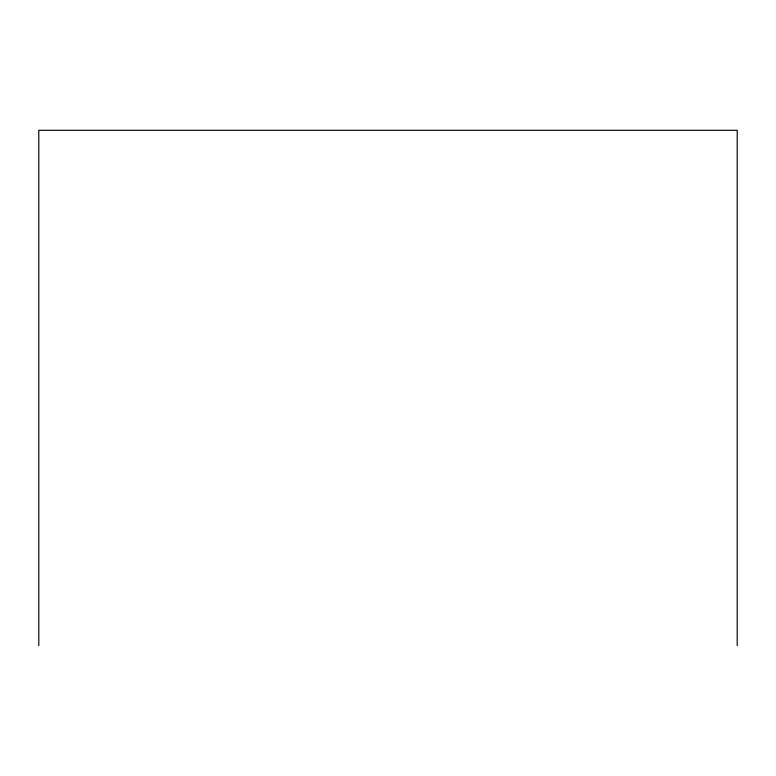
<?xml version="1.0" encoding="UTF-8"?>
<svg xmlns="http://www.w3.org/2000/svg" width="776" height="776" viewBox="0 0 776 776"><rect width="100%" height="100%" fill="white"/><g stroke="black" fill="none" stroke-linecap="round" stroke-linejoin="round"><path stroke-width="1.16" d="M737.2 645.68L737.2 130.32L38.8 130.32L38.8 645.68"/></g></svg>
